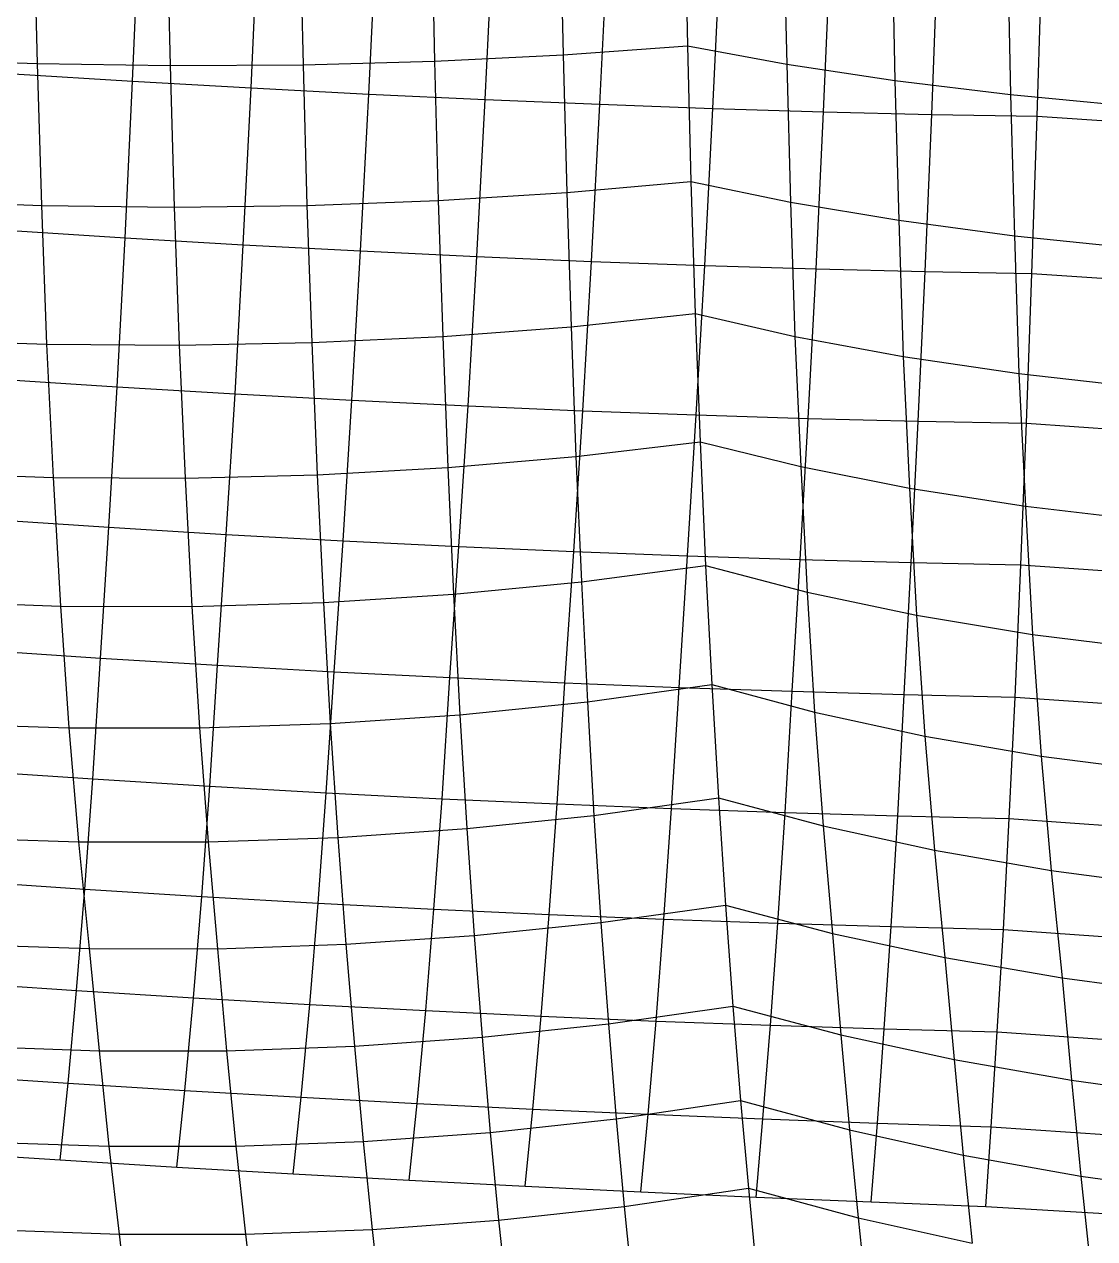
# Model space of a CAD drawing. Extents: x -429 to 429, y -1 to 209.
# Drawn here: x -114.73 to -96.37, y 14.38 to 35.22 of the extents above; entities that cross this region are included whole.
import ezdxf

# ---------------------------------------------------------------- set-up
doc = ezdxf.new("R2010")
doc.units = 0

msp = doc.modelspace()

# ---------------------------------------------------------------- linework, layer by layer
at = {"layer": 'default', "color": 5, "linetype": 'CONTINUOUS'}
for p, q in [((-105.537, 37.111, -13.152), (-105.488, 34.695, -12.694)), ((-103.404, 37.231, -12.351), (-103.355, 34.85, -11.908)), ((-103.404, 37.231, -12.351), (-103.355, 34.85, -11.908)), ((-114.568, 37.038, -14.058), (-114.509, 34.547, -13.57)), ((-112.284, 36.994, -14.183), (-112.228, 34.512, -13.699)), ((-110.001, 36.992, -14.073), (-109.948, 34.525, -13.594)), ((-107.744, 37.031, -13.728), (-107.693, 34.586, -13.259)), ((-101.702, 36.952, -13.878), (-101.65, 34.533, -13.421)), ((-99.848, 36.704, -15.222), (-99.794, 34.253, -14.752)), ((-97.864, 36.489, -16.369), (-97.81, 34.013, -15.889)), ((-105.488, 34.695, -12.694), (-103.355, 34.85, -11.908)), ((-103.355, 34.85, -11.908), (-101.65, 34.533, -13.421)), ((-103.355, 34.85, -11.908), (-103.294, 32.524, -11.401)), ((-103.355, 34.85, -11.908), (-103.294, 32.524, -11.401)), ((-116.765, 34.63, -13.21), (-114.509, 34.547, -13.57)), ((-107.693, 34.586, -13.259), (-105.488, 34.695, -12.694)), ((-105.488, 34.695, -12.694), (-105.425, 32.334, -12.171)), ((-114.509, 34.547, -13.57), (-112.228, 34.512, -13.699)), ((-114.509, 34.547, -13.57), (-114.434, 32.11, -13.013)), ((-112.228, 34.512, -13.699), (-109.948, 34.525, -13.594)), ((-112.228, 34.512, -13.699), (-112.157, 32.084, -13.146)), ((-109.948, 34.525, -13.594), (-107.693, 34.586, -13.259)), ((-109.948, 34.525, -13.594), (-109.88, 32.112, -13.048)), ((-107.693, 34.586, -13.259), (-107.628, 32.196, -12.722)), ((-101.65, 34.533, -13.421), (-99.794, 34.253, -14.752)), ((-101.65, 34.533, -13.421), (-101.585, 32.169, -12.897)), ((-99.794, 34.253, -14.752), (-97.81, 34.013, -15.889)), ((-99.794, 34.253, -14.752), (-99.728, 31.857, -14.215)), ((-97.81, 34.013, -15.889), (-95.717, 33.816, -16.818)), ((-97.81, 34.013, -15.889), (-97.743, 31.592, -15.34)), ((-105.425, 32.334, -12.171), (-103.294, 32.524, -11.401)), ((-103.294, 32.524, -11.401), (-101.585, 32.169, -12.897)), ((-103.294, 32.524, -11.401), (-103.221, 30.257, -10.83)), ((-103.294, 32.524, -11.401), (-103.221, 30.257, -10.83)), ((-107.628, 32.196, -12.722), (-105.425, 32.334, -12.171)), ((-105.425, 32.334, -12.171), (-105.35, 30.031, -11.587)), ((-116.688, 32.191, -12.652), (-114.434, 32.11, -13.013)), ((-114.434, 32.11, -13.013), (-112.157, 32.084, -13.146)), ((-114.434, 32.11, -13.013), (-114.347, 29.73, -12.401)), ((-112.157, 32.084, -13.146), (-109.88, 32.112, -13.048)), ((-109.88, 32.112, -13.048), (-107.628, 32.196, -12.722)), ((-109.88, 32.112, -13.048), (-109.799, 29.758, -12.445)), ((-107.628, 32.196, -12.722), (-107.55, 29.864, -12.128)), ((-101.585, 32.169, -12.897), (-99.728, 31.857, -14.215)), ((-101.585, 32.169, -12.897), (-101.51, 29.864, -12.312)), ((-112.157, 32.084, -13.146), (-112.073, 29.713, -12.537)), ((-99.728, 31.857, -14.215), (-97.743, 31.592, -15.34)), ((-99.728, 31.857, -14.215), (-99.652, 29.52, -13.618)), ((-97.743, 31.592, -15.34), (-95.651, 31.375, -16.261)), ((-97.743, 31.592, -15.34), (-97.668, 29.228, -14.733)), ((-105.35, 30.031, -11.587), (-103.221, 30.257, -10.83)), ((-103.221, 30.257, -10.83), (-101.51, 29.864, -12.312)), ((-103.221, 30.257, -10.83), (-103.137, 28.057, -10.201)), ((-103.221, 30.257, -10.83), (-103.137, 28.057, -10.201)), ((-107.55, 29.864, -12.128), (-105.35, 30.031, -11.587)), ((-105.35, 30.031, -11.587), (-105.266, 27.804, -10.916)), ((-116.598, 29.81, -12.04), (-114.347, 29.73, -12.401)), ((-109.799, 29.758, -12.445), (-107.55, 29.864, -12.128)), ((-107.55, 29.864, -12.128), (-107.463, 27.614, -11.421)), ((-101.51, 29.864, -12.312), (-99.652, 29.52, -13.618)), ((-101.51, 29.864, -12.312), (-101.41, 27.633, -11.643)), ((-114.347, 29.73, -12.401), (-112.073, 29.713, -12.537)), ((-114.347, 29.73, -12.401), (-114.234, 27.444, -11.639)), ((-112.073, 29.713, -12.537), (-109.799, 29.758, -12.445)), ((-112.073, 29.713, -12.537), (-111.97, 27.434, -11.784)), ((-109.799, 29.758, -12.445), (-109.705, 27.49, -11.712)), ((-99.652, 29.52, -13.618), (-97.668, 29.228, -14.733)), ((-99.652, 29.52, -13.618), (-99.543, 27.263, -12.914)), ((-97.668, 29.228, -14.733), (-95.577, 28.993, -15.646)), ((-97.668, 29.228, -14.733), (-97.555, 26.952, -14)), ((-105.266, 27.804, -10.916), (-103.137, 28.057, -10.201)), ((-103.137, 28.057, -10.201), (-101.41, 27.633, -11.643)), ((-103.137, 28.057, -10.201), (-103.042, 25.931, -9.517)), ((-103.137, 28.057, -10.201), (-103.042, 25.931, -9.517)), ((-107.463, 27.614, -11.421), (-105.266, 27.804, -10.916)), ((-105.266, 27.804, -10.916), (-105.171, 25.652, -10.193)), ((-116.476, 27.522, -11.276), (-114.234, 27.444, -11.639)), ((-109.705, 27.49, -11.712), (-107.463, 27.614, -11.421)), ((-107.463, 27.614, -11.421), (-107.364, 25.441, -10.666)), ((-101.41, 27.633, -11.643), (-99.543, 27.263, -12.914)), ((-101.41, 27.633, -11.643), (-101.301, 25.477, -10.921)), ((-114.234, 27.444, -11.639), (-111.97, 27.434, -11.784)), ((-114.234, 27.444, -11.639), (-114.11, 25.236, -10.831)), ((-111.97, 27.434, -11.784), (-109.705, 27.49, -11.712)), ((-111.97, 27.434, -11.784), (-111.855, 25.232, -10.986)), ((-109.705, 27.49, -11.712), (-109.599, 25.3, -10.931)), ((-99.543, 27.263, -12.914), (-97.555, 26.952, -14)), ((-99.543, 27.263, -12.914), (-99.427, 25.083, -12.159)), ((-97.555, 26.952, -14), (-95.466, 26.702, -14.892)), ((-97.555, 26.952, -14), (-97.436, 24.752, -13.219)), ((-105.171, 25.652, -10.193), (-103.042, 25.931, -9.517)), ((-103.042, 25.931, -9.517), (-101.301, 25.477, -10.921)), ((-103.042, 25.931, -9.517), (-102.937, 23.891, -8.787)), ((-103.042, 25.931, -9.517), (-102.937, 23.891, -8.787)), ((-107.364, 25.441, -10.666), (-105.171, 25.652, -10.193)), ((-105.171, 25.652, -10.193), (-105.068, 23.595, -9.4)), ((-109.599, 25.3, -10.931), (-107.364, 25.441, -10.666)), ((-107.364, 25.441, -10.666), (-107.256, 23.371, -9.82)), ((-101.301, 25.477, -10.921), (-99.427, 25.083, -12.159)), ((-101.301, 25.477, -10.921), (-101.172, 23.417, -10.132)), ((-116.343, 25.313, -10.466), (-114.11, 25.236, -10.831)), ((-114.11, 25.236, -10.831), (-111.855, 25.232, -10.986)), ((-114.11, 25.236, -10.831), (-113.965, 23.146, -9.901)), ((-111.855, 25.232, -10.986), (-109.599, 25.3, -10.931)), ((-111.855, 25.232, -10.986), (-111.724, 23.145, -10.072)), ((-109.599, 25.3, -10.931), (-109.481, 23.22, -10.045)), ((-99.427, 25.083, -12.159), (-97.436, 24.752, -13.219)), ((-99.427, 25.083, -12.159), (-99.283, 23.006, -11.318)), ((-97.436, 24.752, -13.219), (-95.349, 24.488, -14.09)), ((-97.436, 24.752, -13.219), (-97.288, 22.663, -12.335)), ((-105.068, 23.595, -9.4), (-102.937, 23.891, -8.787)), ((-102.937, 23.891, -8.787), (-101.172, 23.417, -10.132)), ((-102.937, 23.891, -8.787), (-102.823, 21.947, -8.016)), ((-102.937, 23.891, -8.787), (-102.823, 21.947, -8.016)), ((-107.256, 23.371, -9.82), (-105.068, 23.595, -9.4)), ((-105.068, 23.595, -9.4), (-104.958, 21.646, -8.543)), ((-109.481, 23.22, -10.045), (-107.256, 23.371, -9.82)), ((-107.256, 23.371, -9.82), (-107.14, 21.419, -8.893)), ((-101.172, 23.417, -10.132), (-99.283, 23.006, -11.318)), ((-101.172, 23.417, -10.132), (-101.024, 21.464, -9.281)), ((-116.183, 23.222, -9.534), (-113.965, 23.146, -9.901)), ((-113.965, 23.146, -9.901), (-111.724, 23.145, -10.072)), ((-113.965, 23.146, -9.901), (-113.798, 21.189, -8.86)), ((-111.724, 23.145, -10.072), (-109.481, 23.22, -10.045)), ((-111.724, 23.145, -10.072), (-111.577, 21.189, -9.052)), ((-109.481, 23.22, -10.045), (-109.352, 21.266, -9.063)), ((-99.283, 23.006, -11.318), (-97.288, 22.663, -12.335)), ((-99.283, 23.006, -11.318), (-99.116, 21.047, -10.398)), ((-97.288, 22.663, -12.335), (-95.203, 22.39, -13.174)), ((-97.288, 22.663, -12.335), (-97.113, 20.699, -11.357)), ((-104.958, 21.646, -8.543), (-102.823, 21.947, -8.016)), ((-102.823, 21.947, -8.016), (-101.024, 21.464, -9.281)), ((-102.823, 21.947, -8.016), (-102.702, 20.106, -7.209)), ((-102.823, 21.947, -8.016), (-102.702, 20.106, -7.209)), ((-107.14, 21.419, -8.893), (-104.958, 21.646, -8.543)), ((-104.958, 21.646, -8.543), (-104.838, 19.808, -7.646)), ((-101.024, 21.464, -9.281), (-99.116, 21.047, -10.398)), ((-101.024, 21.464, -9.281), (-100.868, 19.621, -8.39)), ((-115.998, 21.265, -8.489), (-113.798, 21.189, -8.86)), ((-111.577, 21.189, -9.052), (-109.352, 21.266, -9.063)), ((-109.352, 21.266, -9.063), (-107.14, 21.419, -8.893)), ((-109.352, 21.266, -9.063), (-109.211, 19.433, -8.035)), ((-107.14, 21.419, -8.893), (-107.013, 19.583, -7.922)), ((-113.798, 21.189, -8.86), (-111.577, 21.189, -9.052)), ((-113.798, 21.189, -8.86), (-113.619, 19.359, -7.771)), ((-111.577, 21.189, -9.052), (-111.418, 19.358, -7.984)), ((-99.116, 21.047, -10.398), (-97.113, 20.699, -11.357)), ((-99.116, 21.047, -10.398), (-98.939, 19.204, -9.433)), ((-97.113, 20.699, -11.357), (-95.03, 20.423, -12.153)), ((-97.113, 20.699, -11.357), (-96.928, 18.856, -10.334)), ((-104.838, 19.808, -7.646), (-102.702, 20.106, -7.209)), ((-102.702, 20.106, -7.209), (-100.868, 19.621, -8.39)), ((-102.702, 20.106, -7.209), (-102.574, 18.372, -6.376)), ((-102.702, 20.106, -7.209), (-102.574, 18.372, -6.376)), ((-107.013, 19.583, -7.922), (-104.838, 19.808, -7.646)), ((-104.838, 19.808, -7.646), (-104.709, 18.068, -6.755)), ((-100.868, 19.621, -8.39), (-98.939, 19.204, -9.433)), ((-100.868, 19.621, -8.39), (-100.721, 17.878, -7.501)), ((-115.8, 19.436, -7.395), (-113.619, 19.359, -7.771)), ((-111.418, 19.358, -7.984), (-109.211, 19.433, -8.035)), ((-109.211, 19.433, -8.035), (-107.013, 19.583, -7.922)), ((-109.211, 19.433, -8.035), (-109.065, 17.685, -7.059)), ((-107.013, 19.583, -7.922), (-106.877, 17.839, -6.983)), ((-113.619, 19.359, -7.771), (-111.418, 19.358, -7.984)), ((-113.619, 19.359, -7.771), (-113.448, 17.608, -6.756)), ((-111.418, 19.358, -7.984), (-111.259, 17.608, -6.983)), ((-98.939, 19.204, -9.433), (-96.928, 18.856, -10.334)), ((-98.939, 19.204, -9.433), (-98.78, 17.454, -8.496)), ((-96.928, 18.856, -10.334), (-94.848, 18.58, -11.085)), ((-96.928, 18.856, -10.334), (-96.765, 17.1, -9.357)), ((-104.709, 18.068, -6.755), (-102.574, 18.372, -6.376)), ((-102.574, 18.372, -6.376), (-100.721, 17.878, -7.501)), ((-102.574, 18.372, -6.376), (-102.443, 16.751, -5.529)), ((-102.574, 18.372, -6.376), (-102.443, 16.751, -5.529)), ((-106.877, 17.839, -6.983), (-104.709, 18.068, -6.755)), ((-104.709, 18.068, -6.755), (-104.575, 16.44, -5.861)), ((-109.065, 17.685, -7.059), (-106.877, 17.839, -6.983)), ((-106.877, 17.839, -6.983), (-106.736, 16.205, -6.05)), ((-100.721, 17.878, -7.501), (-98.78, 17.454, -8.496)), ((-100.721, 17.878, -7.501), (-100.574, 16.248, -6.607)), ((-115.617, 17.686, -6.377), (-113.448, 17.608, -6.756)), ((-113.448, 17.608, -6.756), (-111.259, 17.608, -6.983)), ((-113.448, 17.608, -6.756), (-113.277, 15.967, -5.762)), ((-111.259, 17.608, -6.983), (-109.065, 17.685, -7.059)), ((-111.259, 17.608, -6.983), (-111.099, 15.968, -6.001)), ((-109.065, 17.685, -7.059), (-108.915, 16.048, -6.097)), ((-98.78, 17.454, -8.496), (-96.765, 17.1, -9.357)), ((-98.78, 17.454, -8.496), (-98.626, 15.815, -7.564)), ((-96.765, 17.1, -9.357), (-94.687, 16.82, -10.079)), ((-96.765, 17.1, -9.357), (-96.608, 15.456, -8.393)), ((-104.575, 16.44, -5.861), (-102.443, 16.751, -5.529)), ((-102.443, 16.751, -5.529), (-100.574, 16.248, -6.607)), ((-102.443, 16.751, -5.529), (-102.309, 15.249, -4.68)), ((-102.443, 16.751, -5.529), (-102.309, 15.249, -4.68)), ((-106.736, 16.205, -6.05), (-104.575, 16.44, -5.861)), ((-104.575, 16.44, -5.861), (-104.438, 14.935, -4.964)), ((-111.099, 15.968, -6.001), (-108.915, 16.048, -6.097)), ((-108.915, 16.048, -6.097), (-106.736, 16.205, -6.05)), ((-108.915, 16.048, -6.097), (-108.762, 14.54, -5.132)), ((-106.736, 16.205, -6.05), (-106.593, 14.699, -5.115)), ((-100.574, 16.248, -6.607), (-98.626, 15.815, -7.564)), ((-100.574, 16.248, -6.607), (-100.426, 14.74, -5.712)), ((-115.437, 16.044, -5.382), (-113.277, 15.967, -5.762)), ((-113.277, 15.967, -5.762), (-111.099, 15.968, -6.001)), ((-113.277, 15.967, -5.762), (-113.104, 14.459, -4.764)), ((-111.099, 15.968, -6.001), (-110.936, 14.46, -5.015)), ((-98.626, 15.815, -7.564), (-96.608, 15.456, -8.393)), ((-98.626, 15.815, -7.564), (-98.469, 14.304, -6.628)), ((-96.608, 15.456, -8.393), (-94.531, 15.171, -9.09)), ((-96.608, 15.456, -8.393), (-96.448, 13.941, -7.425)), ((-104.438, 14.935, -4.964), (-102.309, 15.249, -4.68)), ((-102.309, 15.249, -4.68), (-100.426, 14.74, -5.712)), ((-102.309, 15.249, -4.68), (-102.176, 13.866, -3.842)), ((-102.309, 15.249, -4.68), (-102.176, 13.866, -3.842)), ((-106.593, 14.699, -5.115), (-104.438, 14.935, -4.964)), ((-104.438, 14.935, -4.964), (-104.301, 13.552, -4.082)), ((-108.762, 14.54, -5.132), (-106.593, 14.699, -5.115)), ((-106.593, 14.699, -5.115), (-106.449, 13.315, -4.198)), ((-100.426, 14.74, -5.712), (-98.469, 14.304, -6.628)), ((-100.426, 14.74, -5.712), (-100.28, 13.355, -4.83)), ((-115.254, 14.536, -4.382), (-113.104, 14.459, -4.764)), ((-113.104, 14.459, -4.764), (-110.936, 14.46, -5.015)), ((-113.104, 14.459, -4.764), (-112.933, 13.076, -3.791)), ((-110.936, 14.46, -5.015), (-108.762, 14.54, -5.132)), ((-110.936, 14.46, -5.015), (-110.775, 13.077, -4.052)), ((-108.762, 14.54, -5.132), (-108.611, 13.157, -4.187))]:
    msp.add_line(p, q, dxfattribs=at)
at = {"layer": 'default', "color": 3, "linetype": 'CONTINUOUS'}
for p, q in [((-112.872, 34.245, 26.213), (-112.751, 37.045, 26.641)), ((-110.838, 34.128, 25.972), (-110.711, 36.931, 26.415)), ((-108.821, 34.023, 25.623), (-108.687, 36.828, 26.071)), ((-106.824, 33.929, 25.169), (-106.687, 36.736, 25.61)), ((-104.855, 33.847, 24.609), (-104.717, 36.654, 25.034)), ((-102.918, 33.777, 23.947), (-102.784, 36.584, 24.345)), ((-101.019, 33.719, 23.183), (-100.894, 36.526, 23.545)), ((-99.163, 33.674, 22.32), (-99.054, 36.479, 22.637)), ((-97.356, 33.641, 21.359), (-97.271, 36.444, 21.623)), ((-97.356, 33.641, 21.359), (-97.271, 36.444, 21.623)), ((-114.915, 34.372, 26.346), (-112.872, 34.245, 26.213)), ((-112.999, 31.556, 25.747), (-112.872, 34.245, 26.213)), ((-112.872, 34.245, 26.213), (-110.838, 34.128, 25.972)), ((-110.973, 31.437, 25.49), (-110.838, 34.128, 25.972)), ((-110.838, 34.128, 25.972), (-108.821, 34.023, 25.623)), ((-108.96, 31.33, 25.137), (-108.821, 34.023, 25.623)), ((-108.821, 34.023, 25.623), (-106.824, 33.929, 25.169)), ((-106.967, 31.235, 24.688), (-106.824, 33.929, 25.169)), ((-106.824, 33.929, 25.169), (-104.855, 33.847, 24.609)), ((-104.998, 31.152, 24.146), (-104.855, 33.847, 24.609)), ((-104.855, 33.847, 24.609), (-102.918, 33.777, 23.947)), ((-103.056, 31.081, 23.51), (-102.918, 33.777, 23.947)), ((-102.918, 33.777, 23.947), (-101.019, 33.719, 23.183)), ((-101.148, 31.023, 22.783), (-101.019, 33.719, 23.183)), ((-101.019, 33.719, 23.183), (-99.163, 33.674, 22.32)), ((-99.276, 30.978, 21.966), (-99.163, 33.674, 22.32)), ((-99.163, 33.674, 22.32), (-97.356, 33.641, 21.359)), ((-97.445, 30.946, 21.061), (-97.356, 33.641, 21.359)), ((-97.445, 30.946, 21.061), (-97.356, 33.641, 21.359)), ((-97.356, 33.641, 21.359), (-95.313, 33.505, 21.641)), ((-115.036, 31.687, 25.907), (-112.999, 31.556, 25.747)), ((-113.135, 29, 25.232), (-112.999, 31.556, 25.747)), ((-112.999, 31.556, 25.747), (-110.973, 31.437, 25.49)), ((-111.115, 28.879, 24.958), (-110.973, 31.437, 25.49)), ((-110.973, 31.437, 25.49), (-108.96, 31.33, 25.137)), ((-109.108, 28.77, 24.6), (-108.96, 31.33, 25.137)), ((-108.96, 31.33, 25.137), (-106.967, 31.235, 24.688)), ((-107.118, 28.673, 24.158), (-106.967, 31.235, 24.688)), ((-106.967, 31.235, 24.688), (-104.998, 31.152, 24.146)), ((-105.148, 28.588, 23.634), (-104.998, 31.152, 24.146)), ((-104.998, 31.152, 24.146), (-103.056, 31.081, 23.51)), ((-103.202, 28.516, 23.028), (-103.056, 31.081, 23.51)), ((-103.056, 31.081, 23.51), (-101.148, 31.023, 22.783)), ((-101.283, 28.457, 22.341), (-101.148, 31.023, 22.783)), ((-101.148, 31.023, 22.783), (-99.276, 30.978, 21.966)), ((-99.394, 28.41, 21.575), (-99.276, 30.978, 21.966)), ((-99.276, 30.978, 21.966), (-97.445, 30.946, 21.061)), ((-97.539, 28.375, 20.731), (-97.445, 30.946, 21.061)), ((-97.539, 28.375, 20.731), (-97.445, 30.946, 21.061)), ((-97.445, 30.946, 21.061), (-95.4, 30.804, 21.282)), ((-115.164, 29.132, 25.422), (-113.135, 29, 25.232)), ((-113.277, 26.59, 24.68), (-113.135, 29, 25.232)), ((-113.135, 29, 25.232), (-111.115, 28.879, 24.958)), ((-111.264, 26.468, 24.387), (-111.115, 28.879, 24.958)), ((-111.115, 28.879, 24.958), (-109.108, 28.77, 24.6)), ((-109.262, 26.358, 24.023), (-109.108, 28.77, 24.6)), ((-109.108, 28.77, 24.6), (-107.118, 28.673, 24.158)), ((-107.274, 26.259, 23.588), (-107.118, 28.673, 24.158)), ((-107.118, 28.673, 24.158), (-105.148, 28.588, 23.634)), ((-105.303, 26.172, 23.083), (-105.148, 28.588, 23.634)), ((-105.148, 28.588, 23.634), (-103.202, 28.516, 23.028)), ((-103.351, 26.097, 22.508), (-103.202, 28.516, 23.028)), ((-103.202, 28.516, 23.028), (-101.283, 28.457, 22.341)), ((-101.421, 26.034, 21.865), (-101.283, 28.457, 22.341)), ((-101.283, 28.457, 22.341), (-99.394, 28.41, 21.575)), ((-99.515, 25.983, 21.153), (-99.394, 28.41, 21.575)), ((-99.394, 28.41, 21.575), (-97.539, 28.375, 20.731)), ((-97.636, 25.945, 20.375), (-97.539, 28.375, 20.731)), ((-97.636, 25.945, 20.375), (-97.539, 28.375, 20.731)), ((-97.539, 28.375, 20.731), (-95.493, 28.231, 20.886)), ((-115.3, 26.723, 24.901), (-113.277, 26.59, 24.68)), ((-113.421, 24.343, 24.121), (-113.277, 26.59, 24.68)), ((-113.277, 26.59, 24.68), (-111.264, 26.468, 24.387)), ((-111.413, 24.221, 23.811), (-111.264, 26.468, 24.387)), ((-111.264, 26.468, 24.387), (-109.262, 26.358, 24.023)), ((-109.414, 24.11, 23.441), (-109.262, 26.358, 24.023)), ((-109.262, 26.358, 24.023), (-107.274, 26.259, 23.588)), ((-107.428, 24.009, 23.013), (-107.274, 26.259, 23.588)), ((-107.274, 26.259, 23.588), (-105.303, 26.172, 23.083)), ((-105.455, 23.92, 22.525), (-105.303, 26.172, 23.083)), ((-105.303, 26.172, 23.083), (-103.351, 26.097, 22.508)), ((-103.497, 23.842, 21.979), (-103.351, 26.097, 22.508)), ((-103.351, 26.097, 22.508), (-101.421, 26.034, 21.865)), ((-101.557, 23.775, 21.376), (-101.421, 26.034, 21.865)), ((-101.421, 26.034, 21.865), (-99.515, 25.983, 21.153)), ((-99.635, 23.719, 20.715), (-99.515, 25.983, 21.153)), ((-99.515, 25.983, 21.153), (-97.636, 25.945, 20.375)), ((-97.734, 23.675, 19.998), (-97.636, 25.945, 20.375)), ((-97.734, 23.675, 19.998), (-97.636, 25.945, 20.375)), ((-97.636, 25.945, 20.375), (-95.589, 25.801, 20.459)), ((-115.437, 24.477, 24.372), (-113.421, 24.343, 24.121)), ((-113.554, 22.27, 23.624), (-113.421, 24.343, 24.121)), ((-113.421, 24.343, 24.121), (-111.413, 24.221, 23.811)), ((-111.548, 22.146, 23.303), (-111.413, 24.221, 23.811)), ((-111.413, 24.221, 23.811), (-109.414, 24.11, 23.441)), ((-109.551, 22.033, 22.93), (-109.414, 24.11, 23.441)), ((-109.414, 24.11, 23.441), (-107.428, 24.009, 23.013)), ((-107.564, 21.932, 22.504), (-107.428, 24.009, 23.013)), ((-107.428, 24.009, 23.013), (-105.455, 23.92, 22.525)), ((-105.588, 21.841, 22.027), (-105.455, 23.92, 22.525)), ((-105.455, 23.92, 22.525), (-103.497, 23.842, 21.979)), ((-103.626, 21.762, 21.498), (-103.497, 23.842, 21.979)), ((-103.497, 23.842, 21.979), (-101.557, 23.775, 21.376)), ((-101.679, 21.694, 20.918), (-101.557, 23.775, 21.376)), ((-101.557, 23.775, 21.376), (-99.635, 23.719, 20.715)), ((-99.747, 21.637, 20.286), (-99.635, 23.719, 20.715)), ((-99.635, 23.719, 20.715), (-97.734, 23.675, 19.998)), ((-97.833, 21.592, 19.605), (-97.734, 23.675, 19.998)), ((-97.833, 21.592, 19.605), (-97.734, 23.675, 19.998)), ((-97.734, 23.675, 19.998), (-95.689, 23.533, 20.016)), ((-115.568, 22.405, 23.892), (-113.554, 22.27, 23.624)), ((-113.691, 20.379, 23.097), (-113.554, 22.27, 23.624)), ((-113.554, 22.27, 23.624), (-111.548, 22.146, 23.303)), ((-111.686, 20.254, 22.765), (-111.548, 22.146, 23.303)), ((-111.548, 22.146, 23.303), (-109.551, 22.033, 22.93)), ((-109.69, 20.14, 22.388), (-109.551, 22.033, 22.93)), ((-109.551, 22.033, 22.93), (-107.564, 21.932, 22.504)), ((-107.702, 20.036, 21.966), (-107.564, 21.932, 22.504)), ((-107.564, 21.932, 22.504), (-105.588, 21.841, 22.027)), ((-105.724, 19.944, 21.499), (-105.588, 21.841, 22.027)), ((-105.588, 21.841, 22.027), (-103.626, 21.762, 21.498)), ((-103.757, 19.864, 20.987), (-103.626, 21.762, 21.498)), ((-103.626, 21.762, 21.498), (-101.679, 21.694, 20.918)), ((-101.803, 19.794, 20.431), (-101.679, 21.694, 20.918)), ((-101.679, 21.694, 20.918), (-99.747, 21.637, 20.286)), ((-99.861, 19.736, 19.831), (-99.747, 21.637, 20.286)), ((-99.747, 21.637, 20.286), (-97.833, 21.592, 19.605)), ((-97.934, 19.689, 19.188), (-97.833, 21.592, 19.605)), ((-97.934, 19.689, 19.188), (-97.833, 21.592, 19.605)), ((-97.833, 21.592, 19.605), (-95.788, 21.448, 19.584)), ((-115.702, 20.516, 23.383), (-113.691, 20.379, 23.097)), ((-113.832, 18.641, 22.535), (-113.691, 20.379, 23.097)), ((-113.691, 20.379, 23.097), (-111.686, 20.254, 22.765)), ((-111.829, 18.515, 22.191), (-111.686, 20.254, 22.765)), ((-111.686, 20.254, 22.765), (-109.69, 20.14, 22.388)), ((-109.833, 18.4, 21.81), (-109.69, 20.14, 22.388)), ((-109.69, 20.14, 22.388), (-107.702, 20.036, 21.966)), ((-107.844, 18.295, 21.391), (-107.702, 20.036, 21.966)), ((-107.702, 20.036, 21.966), (-105.724, 19.944, 21.499)), ((-105.863, 18.201, 20.935), (-105.724, 19.944, 21.499)), ((-105.724, 19.944, 21.499), (-103.757, 19.864, 20.987)), ((-103.892, 18.117, 20.442), (-103.757, 19.864, 20.987)), ((-103.757, 19.864, 20.987), (-101.803, 19.794, 20.431)), ((-101.93, 18.044, 19.912), (-101.803, 19.794, 20.431)), ((-101.803, 19.794, 20.431), (-99.861, 19.736, 19.831)), ((-99.978, 17.981, 19.345), (-99.861, 19.736, 19.831)), ((-99.861, 19.736, 19.831), (-97.934, 19.689, 19.188)), ((-98.038, 17.929, 18.741), (-97.934, 19.689, 19.188)), ((-98.038, 17.929, 18.741), (-97.934, 19.689, 19.188)), ((-97.934, 19.689, 19.188), (-95.89, 19.544, 19.126)), ((-115.84, 18.777, 22.841), (-113.832, 18.641, 22.535)), ((-113.976, 17.05, 21.947), (-113.832, 18.641, 22.535)), ((-113.832, 18.641, 22.535), (-111.829, 18.515, 22.191)), ((-111.975, 16.926, 21.59), (-111.829, 18.515, 22.191)), ((-111.829, 18.515, 22.191), (-109.833, 18.4, 21.81)), ((-109.98, 16.811, 21.204), (-109.833, 18.4, 21.81)), ((-109.833, 18.4, 21.81), (-107.844, 18.295, 21.391)), ((-107.99, 16.704, 20.789), (-107.844, 18.295, 21.391)), ((-107.844, 18.295, 21.391), (-105.863, 18.201, 20.935)), ((-106.006, 16.606, 20.346), (-105.863, 18.201, 20.935)), ((-105.863, 18.201, 20.935), (-103.892, 18.117, 20.442)), ((-104.029, 16.516, 19.874), (-103.892, 18.117, 20.442)), ((-103.892, 18.117, 20.442), (-101.93, 18.044, 19.912)), ((-102.059, 16.436, 19.373), (-101.93, 18.044, 19.912)), ((-101.93, 18.044, 19.912), (-99.978, 17.981, 19.345)), ((-100.096, 16.364, 18.844), (-99.978, 17.981, 19.345)), ((-99.978, 17.981, 19.345), (-98.038, 17.929, 18.741)), ((-98.142, 16.3, 18.287), (-98.038, 17.929, 18.741)), ((-98.142, 16.3, 18.287), (-98.038, 17.929, 18.741)), ((-98.038, 17.929, 18.741), (-95.995, 17.787, 18.637)), ((-115.982, 17.183, 22.275), (-113.976, 17.05, 21.947)), ((-114.112, 15.733, 21.388), (-113.976, 17.05, 21.947)), ((-113.976, 17.05, 21.947), (-111.975, 16.926, 21.59)), ((-112.113, 15.611, 21.015), (-111.975, 16.926, 21.59)), ((-111.975, 16.926, 21.59), (-109.98, 16.811, 21.204)), ((-110.118, 15.496, 20.624), (-109.98, 16.811, 21.204)), ((-109.98, 16.811, 21.204), (-107.99, 16.704, 20.789)), ((-108.127, 15.387, 20.214), (-107.99, 16.704, 20.789)), ((-107.99, 16.704, 20.789), (-106.006, 16.606, 20.346)), ((-106.14, 15.284, 19.785), (-106.006, 16.606, 20.346)), ((-106.006, 16.606, 20.346), (-104.029, 16.516, 19.874)), ((-104.156, 15.188, 19.338), (-104.029, 16.516, 19.874)), ((-104.029, 16.516, 19.874), (-102.059, 16.436, 19.373)), ((-102.177, 15.097, 18.871), (-102.059, 16.436, 19.373)), ((-102.059, 16.436, 19.373), (-100.096, 16.364, 18.844)), ((-100.203, 15.012, 18.387), (-100.096, 16.364, 18.844)), ((-100.096, 16.364, 18.844), (-98.142, 16.3, 18.287)), ((-98.233, 14.934, 17.883), (-98.142, 16.3, 18.287)), ((-98.233, 14.934, 17.883), (-98.142, 16.3, 18.287)), ((-98.142, 16.3, 18.287), (-96.101, 16.166, 18.134)), ((-116.113, 15.86, 21.742), (-114.112, 15.733, 21.388)), ((-114.112, 15.733, 21.388), (-112.113, 15.611, 21.015)), ((-112.113, 15.611, 21.015), (-110.118, 15.496, 20.624)), ((-110.118, 15.496, 20.624), (-108.127, 15.387, 20.214)), ((-108.127, 15.387, 20.214), (-106.14, 15.284, 19.785)), ((-106.14, 15.284, 19.785), (-104.156, 15.188, 19.338)), ((-104.156, 15.188, 19.338), (-102.177, 15.097, 18.871)), ((-102.177, 15.097, 18.871), (-100.203, 15.012, 18.387)), ((-100.203, 15.012, 18.387), (-98.233, 14.934, 17.883)), ((-98.233, 14.934, 17.883), (-96.197, 14.813, 17.673))]:
    msp.add_line(p, q, dxfattribs=at)

doc.saveas('drawing.dxf')
